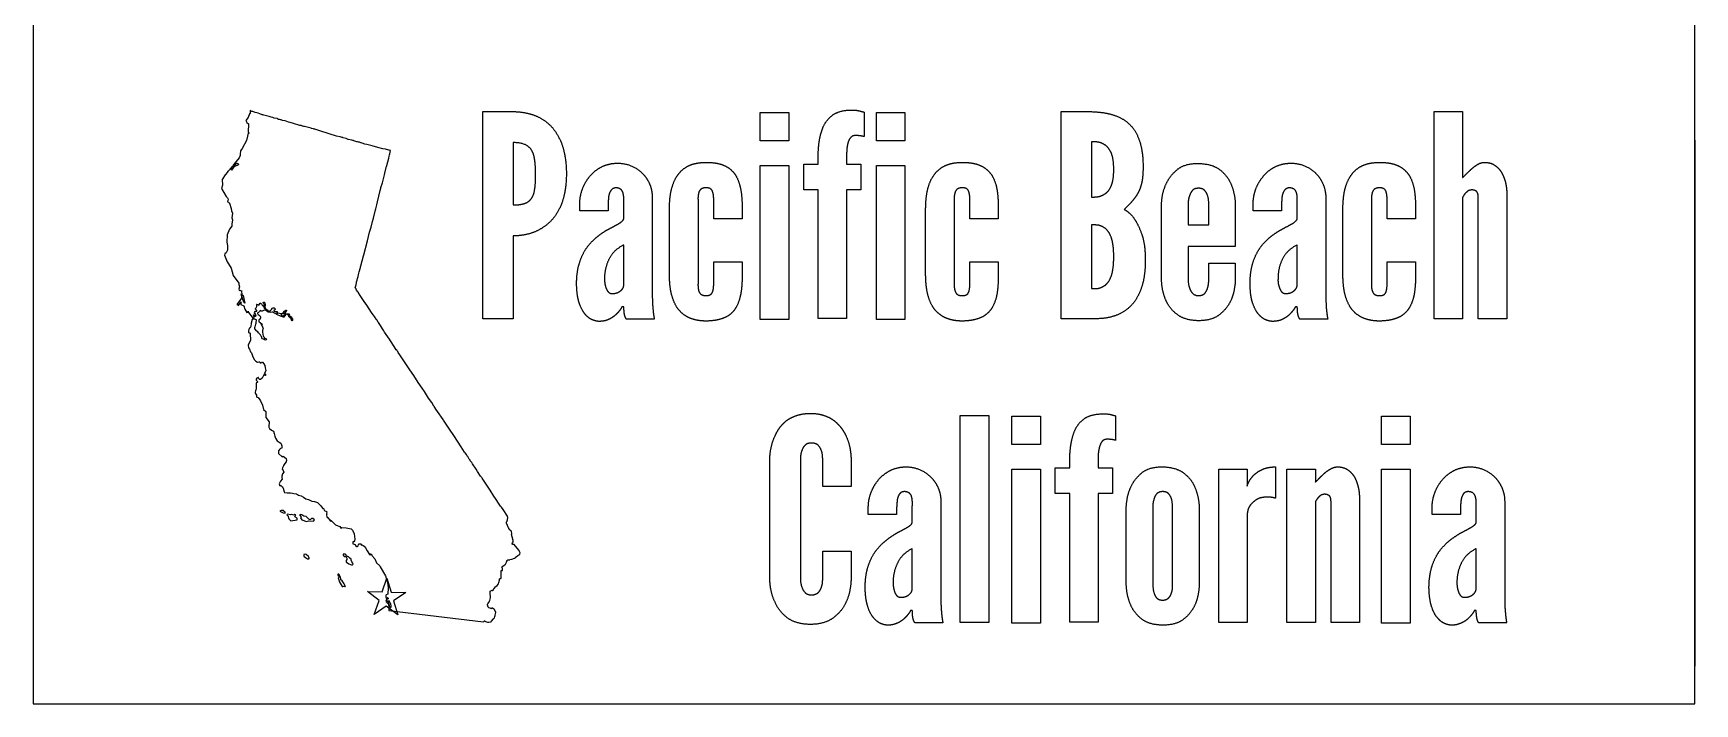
# Model space of a CAD drawing. Header units: millimetres. Extents: x 101 to 207, y 51 to 179.
# Drawn here: x 100.7 to 206.7, y 51.3 to 94.1 of the extents above; entities that cross this region are included whole.
import ezdxf

# ---------------------------------------------------------------- set-up
doc = ezdxf.new("R2010")
doc.units = ezdxf.units.MM
doc.header["$MEASUREMENT"] = 0

msp = doc.modelspace()

# ---------------------------------------------------------------- linework, layer by layer
msp.add_lwpolyline([(100.7, 51.33), (206.7, 51.33), (206.7, 179.09), (100.7, 179.09)], close=True)
at = {"color": 1, "true_color": 0xff0000}
for points in [[(114.53, 89.16), (114.53, 88.98), (114.5, 88.95), (114.4, 88.72), (114.26, 88.54), (114.32, 88.4), (114.43, 88.33), (114.4, 87.79), (114.47, 87.71), (114.4, 87.73), (114.37, 87.53), (114.31, 87.26), (114.02, 86.75), (113.93, 86.6), (113.89, 86.39), (113.9, 86.3), (113.84, 86.15), (113.54, 85.8), (113.48, 85.71), (113.43, 85.65), (113.43, 85.62), (113.43, 85.6), (113.51, 85.63), (113.63, 85.74), (113.66, 85.78), (113.67, 85.81), (113.69, 85.81), (113.75, 85.8), (113.78, 85.77), (113.8, 85.74), (113.8, 85.72), (113.77, 85.69), (113.72, 85.68), (113.71, 85.66), (113.65, 85.65), (113.6, 85.63), (113.58, 85.63), (113.55, 85.62), (113.52, 85.57), (113.48, 85.53), (113.47, 85.51), (113.45, 85.48), (113.42, 85.42), (113.39, 85.38), (113.36, 85.36), (113.33, 85.39), (113.31, 85.42), (113.31, 85.45), (113.34, 85.47), (113.39, 85.53), (113.4, 85.54), (113.4, 85.56), (113.4, 85.57), (113.39, 85.57), (113.37, 85.57), (113.33, 85.53), (113.33, 85.51), (113.13, 85.3), (113.13, 85.27), (113.1, 85.27), (113.09, 85.24), (113.09, 85.24), (113.09, 85.24), (112.94, 85.06), (112.76, 84.77), (112.77, 84.41), (112.7, 84.2), (113.01, 83.69), (113.1, 83.6), (113.13, 83.51), (113.1, 83.34), (113.18, 83.33), (113.19, 83.25), (113.21, 83.25), (113.33, 82.92), (113.34, 82.77), (113.42, 82.63), (113.37, 82.32), (113.42, 82.2), (113.36, 81.93), (113.37, 81.79), (113.22, 81.61), (113.06, 81.23), (113.04, 80.77), (113.1, 80.56), (113.09, 80.27), (113, 80.09), (112.91, 80.03), (112.89, 79.95), (113.07, 79.52), (113.16, 79.38), (113.33, 79.12), (113.45, 78.64), (113.81, 78.16), (113.81, 78.13), (113.82, 78.07), (113.86, 77.92), (113.82, 77.78), (113.84, 77.71), (113.86, 77.69), (113.86, 77.68), (113.89, 77.71), (113.93, 77.69), (113.98, 77.66), (113.99, 77.68), (113.99, 77.68), (113.98, 77.66), (113.98, 77.65), (114.01, 77.44), (114.08, 77.38), (114.2, 76.89), (114.1, 77.06), (113.96, 77.47), (113.98, 77.2), (113.69, 76.79), (113.81, 76.74), (113.8, 76.8), (113.89, 76.85), (113.92, 76.84), (113.87, 76.91), (113.95, 76.97), (113.95, 76.92), (113.99, 76.94), (113.95, 76.91), (113.95, 76.8), (114.13, 76.7), (114.19, 76.49), (114.32, 76.29), (114.38, 76.31), (114.4, 76.37), (114.42, 76.29), (114.66, 75.98), (114.66, 75.96), (114.69, 75.96), (114.69, 75.95), (114.7, 75.95), (114.73, 75.93), (114.79, 75.96), (114.79, 75.98), (114.76, 76.13), (114.81, 76.13), (114.82, 76.05), (114.84, 76.05), (114.87, 76.05), (114.88, 76.05), (114.9, 76.07), (114.91, 76.08), (114.9, 76.14), (114.87, 76.17), (114.82, 76.22), (114.81, 76.26), (114.82, 76.28), (114.85, 76.29), (114.84, 76.34), (114.85, 76.37), (114.91, 76.37), (114.96, 76.38), (114.97, 76.4), (114.97, 76.41), (114.94, 76.44), (114.88, 76.5), (114.88, 76.53), (114.88, 76.55), (114.93, 76.58), (114.97, 76.67), (114.97, 76.7), (114.96, 76.76), (114.96, 76.77), (114.96, 76.79), (114.95, 76.79), (115, 76.8), (115.03, 76.79), (115.09, 76.76), (115.1, 76.76), (115.15, 76.84), (115.16, 76.88), (115.2, 76.88), (115.21, 76.86), (115.24, 76.85), (115.25, 76.84), (115.31, 76.76), (115.39, 76.67), (115.44, 76.61), (115.42, 76.58), (115.44, 76.55), (115.45, 76.55), (115.47, 76.58), (115.44, 76.73), (115.44, 76.79), (115.45, 76.84), (115.4, 76.86), (115.36, 76.91), (115.36, 76.92), (115.4, 76.95), (115.44, 76.95), (115.45, 76.94), (115.45, 76.91), (115.48, 76.88), (115.5, 76.84), (115.5, 76.77), (115.5, 76.74), (115.48, 76.64), (115.5, 76.58), (115.5, 76.5), (115.53, 76.49), (115.57, 76.49), (115.65, 76.43), (115.71, 76.35), (115.72, 76.35), (115.83, 76.41), (115.9, 76.47), (115.93, 76.55), (115.96, 76.59), (116.01, 76.59), (116.07, 76.59), (116.08, 76.56), (116.11, 76.55), (116.13, 76.52), (116.13, 76.49), (116.13, 76.47), (116.11, 76.46), (116.05, 76.44), (116.04, 76.43), (116.07, 76.38), (116.11, 76.35), (116.23, 76.35), (116.25, 76.34), (116.25, 76.31), (116.22, 76.28), (116.23, 76.25), (116.26, 76.23), (116.29, 76.23), (116.32, 76.26), (116.4, 76.25), (116.5, 76.23), (116.59, 76.23), (116.64, 76.26), (116.73, 76.37), (116.79, 76.41), (116.8, 76.41), (116.8, 76.43), (116.83, 76.44), (116.85, 76.44), (116.85, 76.41), (116.81, 76.34), (116.76, 76.28), (116.7, 76.22), (116.67, 76.19), (116.56, 76.17), (116.52, 76.19), (116.5, 76.17), (116.52, 76.14), (116.56, 76.1), (116.62, 76.08), (116.64, 76.08), (116.66, 76.08), (116.67, 76.08), (116.7, 76.11), (116.71, 76.11), (116.74, 76.13), (116.74, 76.16), (116.76, 76.2), (116.77, 76.22), (116.81, 76.22), (116.95, 76.2), (117, 76.2), (117.01, 76.2), (117.03, 76.19), (117.03, 76.17), (117.04, 76.13), (117.03, 76.1), (117.06, 76.07), (117.09, 76.04), (117.11, 76.04), (117.15, 76.01), (117.19, 75.95), (117.21, 75.9), (117.23, 75.9), (117.24, 75.86), (117.24, 75.79), (117.24, 75.78), (117.21, 75.76), (117.18, 75.81), (117.17, 75.87), (117.13, 75.93), (117.12, 75.96), (117.09, 75.95), (117.03, 75.99), (117, 76.04), (116.98, 76.07), (116.98, 76.1), (116.98, 76.13), (116.92, 76.16), (116.83, 76.17), (116.81, 76.17), (116.79, 76.13), (116.77, 76.08), (116.73, 76.05), (116.67, 76.03), (116.7, 76.01), (116.71, 75.98), (116.67, 75.98), (116.47, 76.05), (116.29, 76.14), (116.13, 76.23), (116.05, 76.26), (116.01, 76.31), (115.93, 76.31), (115.84, 76.29), (115.68, 76.31), (115.63, 76.34), (115.6, 76.38), (115.54, 76.41), (115.5, 76.44), (115.39, 76.41), (115.31, 76.38), (115.24, 76.38), (115.18, 76.41), (115.16, 76.4), (115.13, 76.34), (115.07, 76.28), (115.03, 76.26), (115.01, 76.25), (115.01, 76.23), (115.03, 76.19), (115.04, 76.13), (115.06, 76.13), (115.12, 76.11), (115.16, 76.08), (115.18, 76.05), (115.18, 76.05), (115.18, 76.04), (115.2, 76.01), (115.2, 75.95), (115.18, 75.88), (115.17, 75.86), (115.11, 75.83), (115.08, 75.78), (115.08, 75.7), (115.18, 75.64), (115.3, 75.55), (115.32, 75.54), (115.3, 75.52), (115.24, 75.54), (115.24, 75.52), (115.23, 75.51), (115.26, 75.48), (115.26, 75.45), (115.3, 75.43), (115.33, 75.37), (115.36, 75.25), (115.33, 75.16), (115.32, 75.03), (115.35, 74.91), (115.36, 74.77), (115.39, 74.75), (115.41, 74.75), (115.44, 74.71), (115.45, 74.65), (115.53, 74.62), (115.57, 74.58), (115.59, 74.56), (115.57, 74.56), (115.56, 74.55), (115.51, 74.53), (115.45, 74.55), (115.38, 74.58), (115.33, 74.6), (115.29, 74.66), (115.26, 74.75), (115.21, 74.79), (115.17, 74.88), (115.15, 74.91), (115.06, 74.98), (115.03, 75.06), (114.96, 75.09), (114.84, 75.25), (114.84, 75.36), (114.85, 75.37), (114.9, 75.54), (114.9, 75.57), (114.93, 75.58), (114.93, 75.63), (114.94, 75.81), (114.76, 75.88), (114.73, 75.83), (114.67, 75.84), (114.61, 75.61), (114.6, 75.6), (114.58, 75.4), (114.53, 75.31), (114.47, 75.28), (114.43, 75.09), (114.44, 75), (114.5, 74.98), (114.53, 74.92), (114.55, 74.51), (114.4, 74.2), (114.43, 74.03), (114.49, 73.94), (114.55, 73.78), (114.58, 73.75), (114.63, 73.72), (114.69, 73.52), (114.79, 73.29), (114.9, 73.19), (115, 73.11), (115.08, 73.13), (115.15, 73.13), (115.18, 73.08), (115.21, 73.07), (115.23, 73.07), (115.27, 73.11), (115.33, 73.11), (115.41, 73.02), (115.47, 72.9), (115.5, 72.75), (115.53, 72.59), (115.53, 72.56), (115.45, 72.42), (115.45, 72.39), (115.5, 72.37), (115.51, 72.36), (115.51, 72.33), (115.51, 72.3), (115.51, 72.26), (115.5, 72.26), (115.48, 72.26), (115.47, 72.29), (115.44, 72.36), (115.3, 72.09), (115.2, 72.01), (115.16, 72.01), (115.13, 72.01), (115.12, 72.03), (115.07, 72.12), (115.06, 72.13), (115.04, 72.13), (114.97, 72.09), (114.92, 72.03), (114.91, 72), (114.91, 71.97), (115, 71.88), (115, 71.85), (114.98, 71.83), (114.91, 71.8), (114.91, 71.79), (114.91, 71.77), (114.92, 71.61), (114.92, 71.5), (114.92, 71.4), (114.89, 71.35), (114.88, 71.29), (114.86, 71.21), (114.86, 71.15), (114.95, 71.02), (114.94, 70.94), (114.97, 70.88), (115.04, 70.87), (115.16, 70.72), (115.2, 70.66), (115.33, 70.37), (115.38, 70.1), (115.53, 69.96), (115.53, 69.59), (115.74, 69.32), (115.74, 69.3), (115.74, 69.26), (115.75, 69.21), (115.75, 69.17), (115.72, 69.12), (115.72, 69.06), (115.72, 68.97), (115.77, 68.88), (115.89, 68.78), (116.02, 68.71), (116.07, 68.56), (116.11, 68.4), (116.16, 68.26), (116.25, 68.11), (116.38, 68.01), (116.5, 67.95), (116.52, 67.9), (116.55, 67.78), (116.56, 67.7), (116.56, 67.64), (116.55, 67.63), (116.47, 67.6), (116.4, 67.55), (116.35, 67.46), (116.35, 67.3), (116.58, 67.07), (116.64, 67.12), (116.83, 66.97), (116.85, 66.85), (116.83, 66.79), (116.83, 66.76), (116.74, 66.65), (116.67, 66.52), (116.67, 66.5), (116.61, 66.38), (116.58, 66.29), (116.64, 66.2), (116.68, 66.11), (116.61, 66), (116.55, 65.85), (116.56, 65.76), (116.58, 65.66), (116.47, 65.52), (116.4, 65.4), (116.38, 65.35), (116.4, 65.29), (116.41, 65.26), (116.43, 65.24), (116.5, 65.24), (116.59, 65.17), (116.65, 65.08), (116.7, 64.84), (116.73, 64.81), (116.74, 64.8), (116.89, 64.78), (117.12, 64.78), (117.23, 64.77), (117.32, 64.74), (117.5, 64.71), (117.62, 64.63), (117.8, 64.6), (117.93, 64.5), (118.08, 64.39), (118.26, 64.35), (118.47, 64.26), (118.64, 64.24), (118.84, 64.16), (119.03, 63.98), (119.09, 63.89), (119.17, 63.79), (119.21, 63.79), (119.24, 63.76), (119.26, 63.68), (119.3, 63.64), (119.36, 63.62), (119.41, 63.59), (119.42, 63.56), (119.41, 63.49), (119.42, 63.44), (119.41, 63.37), (119.42, 63.25), (119.45, 63.2), (119.5, 63.2), (119.63, 63), (119.72, 62.98), (119.65, 63.05), (119.72, 63), (119.99, 62.75), (120.02, 62.73), (120.25, 62.63), (120.33, 62.52), (120.39, 62.57), (120.67, 62.55), (120.97, 62.48), (121.06, 62.4), (121.17, 62.16), (121.21, 61.83), (121.2, 61.72), (121.14, 61.66), (121.08, 61.65), (121.08, 61.59), (121.09, 61.54), (121.11, 61.53), (121.23, 61.48), (121.26, 61.42), (121.34, 61.36), (121.38, 61.35), (121.41, 61.38), (121.43, 61.41), (121.44, 61.48), (121.46, 61.51), (121.47, 61.53), (121.5, 61.54), (121.56, 61.53), (121.59, 61.53), (121.61, 61.51), (121.61, 61.47), (121.62, 61.45), (121.68, 61.47), (121.8, 61.38), (121.81, 61.38), (121.9, 61.27), (122, 61.08), (122.16, 60.85), (122.18, 60.82), (122.21, 60.82), (122.22, 60.84), (122.22, 60.85), (122.18, 60.88), (122.21, 60.9), (122.24, 60.88), (122.27, 60.87), (122.3, 60.79), (122.48, 60.58), (122.6, 60.32), (122.81, 60.13), (122.84, 60.07), (123.17, 59.48), (123.29, 59.07), (123.33, 58.73), (123.32, 58.32), (123.21, 58.27), (123.2, 58.24), (123.2, 58.15), (123.21, 58.08), (123.23, 58.03), (123.24, 58.03), (123.26, 58.05), (123.27, 58.09), (123.29, 58.11), (123.32, 58.08), (123.33, 58.06), (123.33, 58.03), (123.29, 58), (123.26, 57.97), (123.23, 57.97), (123.21, 57.94), (123.2, 57.88), (123.21, 57.84), (123.23, 57.82), (123.24, 57.84), (123.26, 57.85), (123.27, 57.88), (123.3, 57.9), (123.36, 57.91), (123.41, 57.85), (123.45, 57.81), (123.5, 57.72), (123.5, 57.66), (123.51, 57.61), (123.51, 57.54), (123.51, 57.48), (123.5, 57.46), (123.5, 57.45), (123.48, 57.45), (123.47, 57.45), (123.44, 57.51), (123.43, 57.6), (123.39, 57.75), (123.38, 57.79), (123.36, 57.82), (123.33, 57.84), (123.32, 57.84), (123.26, 57.79), (123.29, 57.75), (123.33, 57.73), (123.38, 57.58), (123.39, 57.28), (129.43, 56.56), (129.46, 56.59), (129.47, 56.6), (129.49, 56.62), (129.5, 56.62), (129.5, 56.6), (129.52, 56.59), (129.55, 56.57), (129.56, 56.57), (129.68, 56.53), (129.77, 56.53), (129.9, 56.56), (129.93, 56.57), (129.93, 56.59), (130.05, 56.75), (130.11, 56.78), (130.12, 56.8), (130.15, 56.89), (130.17, 56.96), (130.17, 56.98), (130.2, 57.16), (130.2, 57.18), (130.11, 57.36), (130.11, 57.37), (130.09, 57.37), (130.09, 57.39), (130.08, 57.39), (130.06, 57.39), (129.99, 57.42), (129.97, 57.42), (129.95, 57.42), (129.95, 57.4), (129.94, 57.4), (129.93, 57.39), (129.91, 57.4), (129.9, 57.4), (129.88, 57.4), (129.85, 57.42), (129.76, 57.45), (129.73, 57.49), (129.68, 57.63), (129.67, 57.64), (129.68, 57.66), (129.68, 57.67), (129.68, 57.69), (129.7, 57.7), (129.72, 57.73), (129.73, 57.76), (129.74, 57.78), (129.76, 57.78), (129.79, 57.82), (129.79, 57.84), (129.81, 57.9), (129.82, 57.91), (129.84, 58), (129.87, 58.12), (129.84, 58.36), (129.84, 58.51), (129.97, 58.58), (129.99, 58.56), (130, 58.56), (130.02, 58.56), (130.03, 58.58), (130.05, 58.59), (130.06, 58.59), (130.06, 58.61), (130.08, 58.61), (130.08, 58.62), (130.07, 58.62), (130.09, 58.68), (130.1, 58.68), (130.19, 58.79), (130.21, 58.8), (130.3, 58.88), (130.37, 58.97), (130.4, 59.07), (130.44, 59.22), (130.44, 59.27), (130.45, 59.28), (130.45, 59.3), (130.47, 59.3), (130.47, 59.31), (130.48, 59.31), (130.51, 59.31), (130.52, 59.31), (130.54, 59.33), (130.55, 59.36), (130.55, 59.37), (130.55, 59.51), (130.55, 59.59), (130.54, 59.66), (130.55, 59.8), (130.55, 59.81), (130.55, 59.83), (130.57, 59.83), (130.59, 59.83), (130.59, 59.81), (130.6, 59.81), (130.62, 59.83), (130.63, 59.83), (130.63, 59.84), (130.63, 59.95), (130.63, 59.96), (130.63, 59.98), (130.62, 59.99), (130.62, 60.01), (130.6, 60.01), (130.6, 60.02), (130.65, 60.11), (130.73, 60.14), (130.83, 60.23), (130.89, 60.35), (130.92, 60.43), (130.92, 60.44), (130.92, 60.46), (130.93, 60.46), (130.95, 60.47), (130.96, 60.49), (130.98, 60.5), (130.99, 60.5), (131.01, 60.5), (131.02, 60.5), (131.04, 60.5), (131.1, 60.5), (131.1, 60.52), (131.11, 60.52), (131.22, 60.55), (131.41, 60.62), (131.47, 60.66), (131.49, 60.66), (131.49, 60.67), (131.49, 60.69), (131.49, 60.7), (131.5, 60.7), (131.62, 60.79), (131.74, 60.87), (131.76, 60.96), (131.7, 61.09), (131.7, 61.11), (131.68, 61.12), (131.37, 61.48), (131.35, 61.48), (131.32, 61.48), (131.31, 61.48), (131.29, 61.48), (131.28, 61.48), (131.28, 61.5), (131.26, 61.5), (131.26, 61.51), (131.25, 61.53), (131.25, 61.54), (131.28, 61.6), (131.31, 61.66), (131.31, 61.69), (131.31, 61.72), (131.31, 61.74), (131.25, 61.97), (131.2, 62.13), (131.22, 62.16), (131.22, 62.18), (131.2, 62.31), (131.2, 62.33), (131.19, 62.33), (131.16, 62.37), (131.13, 62.39), (131.1, 62.42), (131.04, 62.51), (131.04, 62.52), (131.02, 62.54), (130.9, 62.85), (130.9, 62.87), (130.9, 62.88), (130.9, 62.91), (130.9, 62.93), (130.92, 62.95), (130.92, 62.96), (130.93, 62.98), (130.93, 62.99), (130.95, 63.06), (130.98, 63.2), (130.98, 63.22), (130.98, 63.23), (130.98, 63.25), (130.98, 63.26), (130.96, 63.26), (130.96, 63.28), (130.96, 63.29), (130.68, 63.71), (130.57, 63.86), (130.55, 63.88), (130.51, 63.94), (130.42, 64.07), (130.19, 64.42), (130.09, 64.57), (129.85, 64.95), (129.55, 65.4), (129.34, 65.72), (129.31, 65.75), (129.23, 65.85), (129.05, 66.14), (128.95, 66.29), (128.72, 66.64), (128.67, 66.71), (128.63, 66.76), (128.58, 66.83), (128.57, 66.86), (128.55, 66.88), (128.55, 66.89), (128.51, 66.94), (128.46, 67.01), (128.42, 67.09), (128.4, 67.1), (128.33, 67.22), (128.25, 67.34), (128.22, 67.37), (128, 67.72), (127.52, 68.43), (127.25, 68.85), (126.87, 69.41), (126.84, 69.45), (126.48, 69.98), (126.45, 70.04), (126.43, 70.06), (126.28, 70.3), (126.25, 70.34), (126.24, 70.34), (126.22, 70.39), (126.12, 70.54), (125.92, 70.82), (125.85, 70.93), (125.79, 71.04), (125.65, 71.25), (125.5, 71.46), (125.26, 71.82), (125.2, 71.92), (125.05, 72.15), (124.97, 72.27), (124.73, 72.63), (124.09, 73.58), (123.98, 73.73), (123.95, 73.79), (123.91, 73.85), (123.91, 73.87), (123.86, 73.91), (123.72, 74.12), (123.5, 74.47), (123.43, 74.59), (123.11, 75.04), (123.06, 75.12), (122.97, 75.25), (122.85, 75.45), (122.81, 75.51), (122.76, 75.58), (122.72, 75.64), (122.7, 75.66), (122.7, 75.67), (122.61, 75.81), (122.57, 75.87), (122.46, 76.04), (122.4, 76.11), (122.33, 76.22), (122.28, 76.29), (121.97, 76.75), (121.97, 76.76), (121.97, 76.77), (121.95, 76.77), (121.77, 77.06), (121.56, 77.36), (121.44, 77.55), (121.44, 77.56), (121.44, 77.56), (121.41, 77.6), (121.33, 77.72), (121.3, 77.77), (121.29, 77.8), (121.26, 77.83), (121.24, 77.86), (121.29, 78.04), (121.29, 78.05), (121.32, 78.19), (121.33, 78.22), (121.33, 78.25), (121.36, 78.34), (121.38, 78.46), (121.42, 78.58), (121.47, 78.79), (121.47, 78.79), (121.5, 78.88), (121.57, 79.15), (121.57, 79.2), (121.6, 79.27), (121.77, 79.89), (121.78, 79.97), (122.02, 80.86), (122.16, 81.41), (122.25, 81.72), (122.34, 82.08), (122.4, 82.3), (122.54, 82.83), (122.55, 82.89), (122.57, 82.98), (122.61, 83.15), (122.66, 83.34), (122.75, 83.7), (122.84, 84.06), (122.88, 84.22), (122.88, 84.25), (122.97, 84.56), (123.11, 85.07), (123.12, 85.17), (123.24, 85.63), (123.26, 85.65), (123.26, 85.66), (123.32, 85.9), (123.38, 86.13), (123.41, 86.26), (123.43, 86.34), (123.44, 86.4), (123.5, 86.61), (123.41, 86.64), (123.39, 86.64), (123.17, 86.7), (123, 86.73), (122.69, 86.82), (122.33, 86.91), (121.98, 87), (121.86, 87.03), (121.69, 87.08), (121.62, 87.11), (121.59, 87.11), (121.56, 87.12), (121.51, 87.14), (121.47, 87.14), (121.44, 87.15), (121.38, 87.17), (121.35, 87.17), (121.27, 87.2), (121.15, 87.23), (121.12, 87.25), (121.09, 87.26), (121.03, 87.27), (120.79, 87.33), (120.7, 87.36), (120.66, 87.38), (120.46, 87.43), (120.44, 87.44), (120.42, 87.44), (120.4, 87.44), (120.28, 87.49), (120.05, 87.54), (119.05, 87.85), (118.67, 87.97), (118.61, 87.98), (118.58, 88), (118.44, 88.03), (118.43, 88.04), (118.26, 88.09), (118.01, 88.15), (117.96, 88.16), (117.89, 88.18), (117.87, 88.18), (117.78, 88.21), (117.71, 88.22), (117.3, 88.34), (117.08, 88.4), (116.98, 88.43), (116.77, 88.51), (116.61, 88.54), (116.52, 88.57), (116.49, 88.57), (116.47, 88.58), (116.4, 88.6), (116.35, 88.6), (116.29, 88.63), (116.28, 88.63), (116.25, 88.65), (116.07, 88.69), (115.99, 88.72), (115.87, 88.75), (115.74, 88.78), (115.4, 88.87), (115.35, 88.9), (115.33, 88.9), (115.31, 88.9), (115.15, 88.96), (115.04, 88.99), (114.97, 89.02), (114.85, 89.05), (114.7, 89.1), (114.65, 89.11), (114.59, 89.13), (114.58, 89.14), (114.53, 89.16)], [(116.65, 63.68), (116.64, 63.65), (116.52, 63.65), (116.43, 63.61), (116.64, 63.5), (116.77, 63.49), (116.77, 63.55), (116.67, 63.61), (116.65, 63.68)], [(116.91, 63.43), (116.88, 63.38), (116.94, 63.34), (117.01, 63.13), (117.14, 63), (117.53, 63.06), (117.53, 63.17), (117.39, 63.25), (117.44, 63.38), (117.39, 63.4), (117.33, 63.35), (117.18, 63.41), (117.11, 63.37)], [(117.72, 63.41), (117.69, 63.37), (117.8, 63.26), (117.74, 63.19), (117.83, 63.05), (118.14, 62.96), (118.28, 63), (118.58, 62.98), (118.64, 63.05), (118.54, 63.14), (118.46, 63.14), (118.37, 63.06), (118.28, 63.1), (118.11, 63.28), (117.95, 63.29), (117.84, 63.38)], [(118.04, 60.87), (117.96, 60.85), (117.96, 60.82), (117.96, 60.74), (117.99, 60.72), (118.07, 60.66), (118.2, 60.58), (118.23, 60.58), (118.29, 60.58), (118.31, 60.59), (118.31, 60.61), (118.29, 60.67), (118.25, 60.72), (118.1, 60.85), (118.04, 60.87)], [(120.48, 60.88), (120.46, 60.82), (120.48, 60.79), (120.51, 60.76), (120.54, 60.72), (120.55, 60.73), (120.6, 60.73), (120.63, 60.72), (120.66, 60.7), (120.7, 60.62), (120.7, 60.52), (120.66, 60.47), (120.66, 60.44), (120.66, 60.43), (120.66, 60.38), (120.69, 60.34), (120.7, 60.34), (120.75, 60.31), (120.84, 60.26), (120.93, 60.22), (121, 60.19), (121.05, 60.19), (121.05, 60.2), (121.06, 60.2), (121.09, 60.22), (121.11, 60.25), (121.09, 60.28), (121.08, 60.29), (121.03, 60.38), (120.99, 60.49), (120.99, 60.53), (120.97, 60.56), (120.9, 60.62), (120.81, 60.7), (120.76, 60.72), (120.72, 60.72), (120.7, 60.73), (120.67, 60.79), (120.63, 60.84), (120.6, 60.87), (120.55, 60.88), (120.49, 60.88)], [(120.13, 59.59), (120.13, 59.55), (120.13, 59.52), (120.18, 59.51), (120.19, 59.48), (120.21, 59.46), (120.19, 59.42), (120.18, 59.37), (120.16, 59.33), (120.19, 59.24), (120.21, 59.13), (120.27, 59.03), (120.4, 58.8), (120.42, 58.8), (120.45, 58.8), (120.51, 58.83), (120.52, 58.83), (120.55, 58.82), (120.58, 58.79), (120.6, 58.8), (120.61, 58.82), (120.6, 58.83), (120.6, 58.86), (120.54, 58.97), (120.4, 59.16), (120.33, 59.24), (120.33, 59.3), (120.28, 59.45), (120.24, 59.54), (120.22, 59.57), (120.19, 59.59), (120.16, 59.59), (120.13, 59.59)]]:
    msp.add_lwpolyline(points, close=True, dxfattribs=at)
for points in [[(206.7, 87.28), (206.7, 53.73)], [(123.22, 57.56), (122.45, 57.03), (122.76, 57.91), (122.02, 58.48), (122.95, 58.46)], [(122.95, 58.46), (123.26, 59.34), (123.53, 58.44)], [(123.53, 58.44), (124.46, 58.42), (123.69, 57.89)], [(123.69, 57.89), (123.96, 56.99), (123.22, 57.56)]]:
    msp.add_lwpolyline(points)
for points in [[(129.37, 89.1), (130.34, 89.1), (131.31, 89.1)], [(129.37, 75.89), (129.37, 82.49), (129.37, 89.1)], [(131.31, 89.1), (131.94, 89.1), (132.54, 88.91)], [(147.07, 89.05), (147.99, 89.05), (148.9, 89.05)], [(147.07, 87.24), (147.07, 88.15), (147.07, 89.05)], [(148.9, 89.05), (148.9, 88.15), (148.9, 87.24)], [(151.64, 88.84), (152.07, 89.18), (152.86, 89.2)], [(152.86, 89.2), (153.28, 89.2), (153.49, 89.12)], [(153.49, 89.12), (153.59, 89.1), (153.7, 89.07)], [(153.7, 89.07), (153.7, 88.29), (153.7, 87.51)], [(154.49, 89.05), (155.4, 89.05), (156.31, 89.05)], [(154.49, 87.24), (154.49, 88.15), (154.49, 89.05)], [(156.31, 89.05), (156.31, 88.15), (156.31, 87.24)], [(166.27, 75.89), (166.27, 82.49), (166.27, 89.1)], [(166.27, 89.1), (167.12, 89.1), (167.98, 89.1)], [(167.98, 89.1), (168.83, 89.1), (169.49, 88.92)], [(190.07, 75.89), (190.07, 82.49), (190.07, 89.1)], [(190.07, 89.1), (190.97, 89.1), (191.88, 89.1)], [(191.88, 89.1), (191.88, 86.99), (191.88, 84.89)], [(132.54, 88.91), (133.14, 88.72), (133.63, 88.27)], [(133.63, 88.27), (134.12, 87.81), (134.41, 87.04)], [(150.81, 86.94), (150.86, 87.48), (151.04, 87.99)], [(151.04, 87.99), (151.22, 88.5), (151.64, 88.84)], [(169.49, 88.92), (170.15, 88.74), (170.6, 88.32)], [(170.6, 88.32), (171.05, 87.91), (171.27, 87.24)], [(132.48, 86.65), (132.18, 87.13), (131.31, 87.12)], [(131.31, 87.12), (131.31, 85.13), (131.31, 83.15)], [(134.41, 87.04), (134.7, 86.27), (134.71, 85.14)], [(148.9, 87.24), (147.99, 87.24), (147.07, 87.24)], [(150.77, 86.01), (150.76, 86.41), (150.81, 86.94)], [(152.64, 86.97), (152.59, 86.7), (152.59, 86.43)], [(152.81, 87.4), (152.69, 87.23), (152.64, 86.97)], [(153.16, 87.58), (152.94, 87.57), (152.81, 87.4)], [(153.54, 87.54), (153.35, 87.57), (153.16, 87.58)], [(153.7, 87.51), (153.62, 87.52), (153.54, 87.54)], [(156.31, 87.24), (155.4, 87.24), (154.49, 87.24)], [(168.58, 87.16), (168.34, 87.18), (168.21, 87.17)], [(168.21, 87.17), (168.21, 85.41), (168.21, 83.65)], [(169.06, 86.98), (168.81, 87.13), (168.58, 87.16)], [(169.47, 86.46), (169.31, 86.82), (169.06, 86.98)], [(171.27, 87.24), (171.5, 86.57), (171.5, 85.59)], [(132.69, 86.02), (132.64, 86.41), (132.48, 86.65)], [(132.74, 85.07), (132.75, 85.62), (132.69, 86.02)], [(142.69, 85.72), (143.12, 85.86), (143.6, 85.86)], [(143.6, 85.86), (144.17, 85.87), (144.6, 85.73)], [(150.77, 85.74), (150.77, 85.88), (150.77, 86.01)], [(152.59, 86.43), (152.59, 86.16), (152.59, 86)], [(152.59, 86), (152.59, 85.87), (152.59, 85.74)], [(159.04, 85.72), (159.46, 85.86), (159.94, 85.86)], [(159.94, 85.86), (160.51, 85.87), (160.94, 85.73)], [(169.63, 85.41), (169.63, 86.09), (169.47, 86.46)], [(185.66, 85.72), (186.08, 85.86), (186.56, 85.86)], [(186.56, 85.86), (187.13, 85.87), (187.56, 85.73)], [(192.86, 85.74), (193.1, 85.87), (193.33, 85.86)], [(193.33, 85.86), (193.69, 85.85), (193.95, 85.67)], [(132.69, 84.15), (132.75, 84.52), (132.74, 85.07)], [(134.71, 85.14), (134.7, 84.01), (134.41, 83.25)], [(135.75, 84.21), (135.94, 84.68), (136.26, 85.04)], [(136.26, 85.04), (136.59, 85.41), (137.03, 85.61)], [(137.03, 85.61), (137.47, 85.81), (137.99, 85.81)], [(137.99, 85.81), (138.89, 85.8), (139.53, 85.19)], [(139.53, 85.19), (139.84, 84.89), (140.02, 84.48)], [(141.47, 84.33), (141.64, 84.9), (141.96, 85.23)], [(141.96, 85.23), (142.27, 85.57), (142.69, 85.72)], [(144.6, 85.73), (145.03, 85.59), (145.33, 85.27)], [(145.33, 85.27), (145.62, 84.95), (145.77, 84.4)], [(147.07, 75.83), (147.07, 80.75), (147.07, 85.66)], [(147.07, 85.66), (147.99, 85.66), (148.9, 85.66)], [(148.9, 85.66), (148.9, 80.75), (148.9, 75.83)], [(149.85, 84.11), (149.85, 84.93), (149.85, 85.74)], [(149.85, 85.74), (150.31, 85.74), (150.77, 85.74)], [(152.59, 85.74), (153.04, 85.74), (153.5, 85.74)], [(153.5, 85.74), (153.5, 84.93), (153.5, 84.11)], [(154.49, 75.83), (154.49, 80.75), (154.49, 85.66)], [(154.49, 85.66), (155.4, 85.66), (156.31, 85.66)], [(156.31, 85.66), (156.31, 80.75), (156.31, 75.83)], [(157.81, 84.33), (157.99, 84.9), (158.3, 85.23)], [(158.3, 85.23), (158.61, 85.57), (159.04, 85.72)], [(160.94, 85.73), (161.37, 85.59), (161.67, 85.27)], [(161.67, 85.27), (161.97, 84.95), (162.12, 84.4)], [(169.47, 84.37), (169.63, 84.73), (169.63, 85.41)], [(171.5, 85.59), (171.5, 85.12), (171.45, 84.75)], [(172.96, 84.46), (173.2, 85), (173.68, 85.4)], [(173.68, 85.4), (174.14, 85.8), (175.04, 85.79)], [(175.04, 85.79), (175.91, 85.77), (176.4, 85.39)], [(176.4, 85.39), (176.88, 85.01), (177.09, 84.52)], [(178.71, 84.21), (178.9, 84.68), (179.23, 85.04)], [(179.23, 85.04), (179.55, 85.41), (179.99, 85.61)], [(179.99, 85.61), (180.44, 85.81), (180.95, 85.81)], [(180.95, 85.81), (181.85, 85.8), (182.49, 85.19)], [(182.49, 85.19), (182.8, 84.89), (182.98, 84.48)], [(184.43, 84.33), (184.61, 84.9), (184.92, 85.23)], [(184.92, 85.23), (185.23, 85.57), (185.66, 85.72)], [(187.56, 85.73), (187.99, 85.59), (188.29, 85.27)], [(188.29, 85.27), (188.59, 84.95), (188.74, 84.4)], [(191.88, 84.89), (191.93, 84.92), (192.09, 85.09)], [(192.09, 85.09), (192.24, 85.24), (192.43, 85.42)], [(192.43, 85.42), (192.63, 85.6), (192.86, 85.74)], [(193.95, 85.67), (194.21, 85.49), (194.37, 85.21)], [(194.37, 85.21), (194.53, 84.93), (194.62, 84.59)], [(132.48, 83.56), (132.64, 83.77), (132.69, 84.15)], [(135.56, 83.2), (135.57, 83.74), (135.75, 84.21)], [(137.56, 84.08), (137.45, 83.94), (137.41, 83.72)], [(137.89, 84.24), (137.67, 84.23), (137.56, 84.08)], [(138.32, 83.93), (138.22, 84.22), (137.89, 84.24)], [(138.37, 83.63), (138.36, 83.79), (138.32, 83.93)], [(140.02, 84.48), (140.19, 84.08), (140.19, 83.59)], [(141.29, 82.95), (141.29, 83.77), (141.47, 84.33)], [(143.17, 83.98), (143.09, 83.74), (143.11, 83.45)], [(143.6, 84.24), (143.26, 84.23), (143.17, 83.98)], [(144, 84.07), (143.89, 84.25), (143.6, 84.24)], [(144.11, 83.45), (144.11, 83.89), (144, 84.07)], [(145.77, 84.4), (145.92, 83.86), (145.92, 83.04)], [(150.77, 84.11), (150.31, 84.11), (149.85, 84.11)], [(150.77, 75.91), (150.77, 80.01), (150.77, 84.11)], [(153.5, 84.11), (153.04, 84.11), (152.59, 84.11)], [(152.59, 84.11), (152.59, 80.01), (152.59, 75.91)], [(157.63, 82.95), (157.64, 83.77), (157.81, 84.33)], [(159.52, 83.98), (159.43, 83.74), (159.45, 83.45)], [(159.94, 84.24), (159.6, 84.23), (159.52, 83.98)], [(160.35, 84.07), (160.24, 84.25), (159.94, 84.24)], [(160.45, 83.45), (160.45, 83.89), (160.35, 84.07)], [(162.12, 84.4), (162.26, 83.86), (162.26, 83.04)], [(168.58, 83.67), (168.81, 83.69), (169.06, 83.85)], [(169.06, 83.85), (169.31, 84), (169.47, 84.37)], [(171.25, 84.06), (171.1, 83.74), (170.87, 83.46)], [(171.45, 84.75), (171.39, 84.38), (171.25, 84.06)], [(172.68, 83.22), (172.71, 83.92), (172.96, 84.46)], [(174.65, 84.07), (174.52, 83.92), (174.46, 83.72)], [(175.04, 84.21), (174.78, 84.21), (174.65, 84.07)], [(175.43, 84.07), (175.29, 84.21), (175.04, 84.21)], [(175.69, 83.22), (175.7, 83.77), (175.43, 84.07)], [(177.09, 84.52), (177.34, 83.96), (177.38, 83.28)], [(178.52, 83.2), (178.53, 83.74), (178.71, 84.21)], [(180.52, 84.08), (180.41, 83.94), (180.37, 83.72)], [(180.85, 84.24), (180.63, 84.23), (180.52, 84.08)], [(181.29, 83.93), (181.19, 84.22), (180.85, 84.24)], [(181.33, 83.63), (181.33, 83.79), (181.29, 83.93)], [(182.98, 84.48), (183.15, 84.08), (183.16, 83.59)], [(184.25, 82.95), (184.26, 83.77), (184.43, 84.33)], [(186.14, 83.98), (186.05, 83.74), (186.07, 83.45)], [(186.56, 84.24), (186.22, 84.23), (186.14, 83.98)], [(186.97, 84.07), (186.86, 84.25), (186.56, 84.24)], [(187.07, 83.45), (187.07, 83.89), (186.97, 84.07)], [(188.74, 84.4), (188.88, 83.86), (188.88, 83.04)], [(192.04, 83.87), (191.96, 83.76), (191.88, 83.63)], [(192.22, 84.03), (192.13, 83.96), (192.04, 83.87)], [(192.46, 84.1), (192.32, 84.1), (192.22, 84.03)], [(192.75, 84.03), (192.62, 84.11), (192.46, 84.1)], [(192.88, 83.67), (192.87, 83.94), (192.75, 84.03)], [(194.62, 84.59), (194.7, 84.25), (194.7, 83.94)], [(194.7, 83.94), (194.7, 79.91), (194.7, 75.89)], [(131.31, 83.15), (131.75, 83.14), (132.04, 83.24)], [(132.04, 83.24), (132.32, 83.33), (132.48, 83.56)], [(134.41, 83.25), (134.12, 82.49), (133.63, 82.03)], [(135.56, 82.78), (135.56, 82.99), (135.56, 83.2)], [(137.38, 82.78), (136.47, 82.78), (135.56, 82.78)], [(137.41, 83.72), (137.38, 83.5), (137.38, 83.25)], [(137.38, 83.25), (137.38, 83), (137.38, 82.78)], [(138.38, 83.34), (138.38, 83.46), (138.37, 83.63)], [(138.38, 82.26), (138.38, 82.8), (138.38, 83.34)], [(140.19, 83.59), (140.19, 80.58), (140.19, 77.56)], [(141.29, 78.65), (141.29, 80.8), (141.29, 82.95)], [(143.11, 83.45), (143.11, 80.8), (143.11, 78.15)], [(144.11, 82.27), (144.11, 82.86), (144.11, 83.45)], [(145.92, 83.04), (145.92, 82.65), (145.92, 82.27)], [(157.63, 78.65), (157.63, 80.8), (157.63, 82.95)], [(159.45, 83.45), (159.45, 80.8), (159.45, 78.15)], [(160.45, 82.27), (160.45, 82.86), (160.45, 83.45)], [(162.26, 83.04), (162.26, 82.65), (162.26, 82.27)], [(168.21, 83.65), (168.34, 83.64), (168.58, 83.67)], [(170.87, 83.46), (170.63, 83.17), (170.3, 82.86)], [(170.3, 82.86), (170.66, 82.66), (170.94, 82.27)], [(172.68, 78.35), (172.68, 80.79), (172.68, 83.22)], [(174.46, 83.72), (174.38, 83.51), (174.37, 83.22)], [(174.37, 83.22), (174.37, 82.54), (174.37, 81.87)], [(175.69, 81.87), (175.69, 82.54), (175.69, 83.22)], [(177.38, 83.28), (177.38, 81.89), (177.38, 80.5)], [(178.52, 82.78), (178.52, 82.99), (178.52, 83.2)], [(180.34, 82.78), (179.43, 82.78), (178.52, 82.78)], [(180.37, 83.72), (180.34, 83.5), (180.34, 83.25)], [(180.34, 83.25), (180.34, 83), (180.34, 82.78)], [(181.34, 83.34), (181.34, 83.46), (181.33, 83.63)], [(181.34, 82.26), (181.34, 82.8), (181.34, 83.34)], [(183.16, 83.59), (183.16, 80.58), (183.16, 77.56)], [(184.25, 78.65), (184.25, 80.8), (184.25, 82.95)], [(186.07, 83.45), (186.07, 80.8), (186.07, 78.15)], [(187.07, 82.27), (187.07, 82.86), (187.07, 83.45)], [(188.88, 83.04), (188.88, 82.65), (188.88, 82.27)], [(191.88, 83.63), (191.88, 79.76), (191.88, 75.89)], [(192.88, 75.89), (192.88, 79.78), (192.88, 83.67)], [(133.63, 82.03), (133.14, 81.58), (132.54, 81.37)], [(136.82, 81.23), (137.19, 81.5), (137.53, 81.67)], [(137.53, 81.67), (137.87, 81.84), (138.09, 81.98)], [(138.09, 81.98), (138.32, 82.12), (138.38, 82.26)], [(145.92, 82.27), (145.01, 82.27), (144.11, 82.27)], [(162.26, 82.27), (161.36, 82.27), (160.45, 82.27)], [(168.58, 81.86), (168.34, 81.88), (168.21, 81.87)], [(168.21, 81.87), (168.21, 79.84), (168.21, 77.81)], [(169.06, 81.67), (168.81, 81.84), (168.58, 81.86)], [(169.47, 81.07), (169.31, 81.51), (169.06, 81.67)], [(170.94, 82.27), (171.21, 81.87), (171.43, 81.24)], [(174.37, 81.87), (175.03, 81.87), (175.69, 81.87)], [(179.78, 81.23), (180.16, 81.5), (180.5, 81.67)], [(180.5, 81.67), (180.83, 81.84), (181.06, 81.98)], [(181.06, 81.98), (181.28, 82.12), (181.34, 82.26)], [(188.88, 82.27), (187.98, 82.27), (187.07, 82.27)], [(132.54, 81.37), (131.94, 81.17), (131.31, 81.17)], [(131.31, 81.17), (131.31, 78.53), (131.31, 75.89)], [(136.12, 80.56), (136.45, 80.96), (136.82, 81.23)], [(138.38, 80.59), (137.74, 80.3), (137.44, 79.71)], [(138.38, 78.08), (138.38, 79.34), (138.38, 80.59)], [(169.63, 79.84), (169.63, 80.64), (169.47, 81.07)], [(171.43, 81.24), (171.64, 80.62), (171.64, 79.63)], [(179.08, 80.56), (179.41, 80.96), (179.78, 81.23)], [(181.34, 80.59), (180.7, 80.3), (180.4, 79.71)], [(181.34, 78.08), (181.34, 79.34), (181.34, 80.59)], [(135.36, 78.14), (135.37, 78.96), (135.58, 79.56)], [(135.58, 79.56), (135.79, 80.16), (136.12, 80.56)], [(137.44, 79.71), (137.14, 79.12), (137.14, 78.41)], [(144.11, 78.15), (144.11, 78.83), (144.11, 79.51)], [(144.11, 79.51), (145.01, 79.51), (145.92, 79.51)], [(145.92, 79.51), (145.92, 79.04), (145.92, 78.56)], [(160.45, 78.15), (160.45, 78.83), (160.45, 79.51)], [(160.45, 79.51), (161.36, 79.51), (162.26, 79.51)], [(162.26, 79.51), (162.26, 79.04), (162.26, 78.56)], [(169.47, 78.61), (169.63, 79.04), (169.63, 79.84)], [(171.64, 79.63), (171.65, 78.88), (171.5, 78.23)], [(177.38, 80.5), (175.87, 80.5), (174.37, 80.5)], [(174.37, 80.5), (174.37, 79.43), (174.37, 78.35)], [(178.33, 78.14), (178.33, 78.96), (178.54, 79.56)], [(178.54, 79.56), (178.75, 80.16), (179.08, 80.56)], [(180.4, 79.71), (180.1, 79.12), (180.11, 78.41)], [(187.07, 78.15), (187.07, 78.83), (187.07, 79.51)], [(187.07, 79.51), (187.98, 79.51), (188.88, 79.51)], [(188.88, 79.51), (188.88, 79.04), (188.88, 78.56)], [(141.47, 77.27), (141.29, 77.83), (141.29, 78.65)], [(145.92, 78.56), (145.92, 77.74), (145.77, 77.2)], [(157.81, 77.27), (157.64, 77.83), (157.63, 78.65)], [(162.26, 78.56), (162.26, 77.74), (162.12, 77.2)], [(169.06, 78.01), (169.31, 78.17), (169.47, 78.61)], [(175.69, 78.35), (175.69, 78.89), (175.69, 79.43)], [(175.69, 79.43), (176.53, 79.43), (177.38, 79.43)], [(177.38, 79.43), (177.38, 78.86), (177.38, 78.3)], [(184.43, 77.27), (184.26, 77.83), (184.25, 78.65)], [(188.88, 78.56), (188.88, 77.74), (188.74, 77.2)], [(135.53, 76.89), (135.37, 77.37), (135.36, 78.14)], [(137.14, 78.41), (137.14, 78.31), (137.16, 78.16)], [(137.16, 78.16), (137.18, 78.02), (137.23, 77.87)], [(137.23, 77.87), (137.29, 77.7), (137.38, 77.6)], [(137.38, 77.6), (137.48, 77.49), (137.64, 77.49)], [(137.64, 77.49), (137.95, 77.5), (138.16, 77.66)], [(138.16, 77.66), (138.37, 77.82), (138.38, 78.08)], [(140.19, 77.56), (140.19, 76.92), (140.23, 76.54)], [(143.11, 78.15), (143.09, 77.86), (143.17, 77.62)], [(143.17, 77.62), (143.26, 77.37), (143.6, 77.36)], [(143.6, 77.36), (143.89, 77.35), (144, 77.53)], [(144, 77.53), (144.11, 77.71), (144.11, 78.15)], [(159.45, 78.15), (159.43, 77.86), (159.52, 77.62)], [(159.52, 77.62), (159.6, 77.37), (159.94, 77.36)], [(159.94, 77.36), (160.24, 77.35), (160.35, 77.53)], [(160.35, 77.53), (160.45, 77.71), (160.45, 78.15)], [(168.21, 77.81), (168.34, 77.8), (168.58, 77.82)], [(168.58, 77.82), (168.81, 77.84), (169.06, 78.01)], [(171.5, 78.23), (171.35, 77.59), (171.01, 77.07)], [(172.96, 77.06), (172.71, 77.62), (172.68, 78.35)], [(174.37, 78.35), (174.4, 77.79), (174.66, 77.51)], [(174.66, 77.51), (174.79, 77.37), (175.04, 77.36)], [(175.04, 77.36), (175.29, 77.37), (175.43, 77.5)], [(175.43, 77.5), (175.56, 77.64), (175.62, 77.85)], [(175.62, 77.85), (175.69, 78.06), (175.69, 78.35)], [(177.38, 78.3), (177.34, 77.59), (177.11, 77.07)], [(178.49, 76.89), (178.33, 77.37), (178.33, 78.14)], [(180.11, 78.41), (180.1, 78.31), (180.12, 78.16)], [(180.12, 78.16), (180.14, 78.02), (180.2, 77.87)], [(180.2, 77.87), (180.25, 77.7), (180.35, 77.6)], [(180.35, 77.6), (180.45, 77.49), (180.6, 77.49)], [(180.6, 77.49), (180.91, 77.5), (181.12, 77.66)], [(181.12, 77.66), (181.33, 77.82), (181.34, 78.08)], [(183.16, 77.56), (183.16, 76.92), (183.19, 76.54)], [(186.07, 78.15), (186.05, 77.86), (186.14, 77.62)], [(186.14, 77.62), (186.22, 77.37), (186.56, 77.36)], [(186.56, 77.36), (186.86, 77.35), (186.97, 77.53)], [(186.97, 77.53), (187.07, 77.71), (187.07, 78.15)], [(135.92, 76.16), (135.69, 76.42), (135.53, 76.89)], [(138.07, 76.37), (137.95, 76.21), (137.76, 76.06)], [(138.25, 76.65), (138.19, 76.52), (138.07, 76.37)], [(138.38, 76.65), (138.32, 76.65), (138.25, 76.65)], [(138.4, 76.28), (138.37, 76.54), (138.38, 76.65)], [(140.23, 76.54), (140.26, 76.17), (140.32, 75.86)], [(141.96, 76.37), (141.64, 76.7), (141.47, 77.27)], [(142.69, 75.89), (142.27, 76.04), (141.96, 76.37)], [(145.33, 76.33), (145.03, 76.01), (144.6, 75.88)], [(145.77, 77.2), (145.62, 76.65), (145.33, 76.33)], [(158.3, 76.37), (157.99, 76.7), (157.81, 77.27)], [(159.04, 75.89), (158.61, 76.04), (158.3, 76.37)], [(161.67, 76.33), (161.37, 76.01), (160.94, 75.88)], [(162.12, 77.2), (161.97, 76.65), (161.67, 76.33)], [(171.01, 77.07), (170.68, 76.56), (170.09, 76.24)], [(173.66, 76.17), (173.17, 76.55), (172.96, 77.06)], [(177.11, 77.07), (176.87, 76.55), (176.39, 76.16)], [(178.88, 76.16), (178.65, 76.42), (178.49, 76.89)], [(181.03, 76.37), (180.91, 76.21), (180.73, 76.06)], [(181.22, 76.65), (181.15, 76.52), (181.03, 76.37)], [(181.34, 76.65), (181.28, 76.65), (181.22, 76.65)], [(181.36, 76.28), (181.34, 76.54), (181.34, 76.65)], [(183.19, 76.54), (183.23, 76.17), (183.28, 75.86)], [(184.92, 76.37), (184.61, 76.7), (184.43, 77.27)], [(185.66, 75.89), (185.23, 76.04), (184.92, 76.37)], [(188.29, 76.33), (187.99, 76.01), (187.56, 75.88)], [(188.74, 77.2), (188.59, 76.65), (188.29, 76.33)], [(131.31, 75.89), (130.34, 75.89), (129.37, 75.89)], [(136.39, 75.81), (136.14, 75.9), (135.92, 76.16)], [(136.82, 75.72), (136.64, 75.71), (136.39, 75.81)], [(137.33, 75.81), (137.09, 75.72), (136.82, 75.72)], [(137.76, 76.06), (137.58, 75.91), (137.33, 75.81)], [(138.54, 75.86), (138.42, 76.03), (138.4, 76.28)], [(140.32, 75.86), (139.43, 75.86), (138.54, 75.86)], [(143.6, 75.74), (143.12, 75.74), (142.69, 75.89)], [(144.6, 75.88), (144.17, 75.74), (143.6, 75.74)], [(148.9, 75.83), (147.99, 75.83), (147.07, 75.83)], [(152.59, 75.91), (151.68, 75.91), (150.77, 75.91)], [(156.31, 75.83), (155.4, 75.83), (154.49, 75.83)], [(159.94, 75.74), (159.46, 75.74), (159.04, 75.89)], [(160.94, 75.88), (160.51, 75.74), (159.94, 75.74)], [(168.65, 75.89), (167.46, 75.89), (166.27, 75.89)], [(170.09, 76.24), (169.51, 75.93), (168.65, 75.89)], [(175.02, 75.76), (174.15, 75.78), (173.66, 76.17)], [(176.39, 76.16), (175.91, 75.76), (175.02, 75.76)], [(179.35, 75.81), (179.11, 75.9), (178.88, 76.16)], [(179.78, 75.72), (179.6, 75.71), (179.35, 75.81)], [(180.3, 75.81), (180.05, 75.72), (179.78, 75.72)], [(180.73, 76.06), (180.54, 75.91), (180.3, 75.81)], [(181.5, 75.86), (181.39, 76.03), (181.36, 76.28)], [(183.28, 75.86), (182.39, 75.86), (181.5, 75.86)], [(186.56, 75.74), (186.08, 75.74), (185.66, 75.89)], [(187.56, 75.88), (187.13, 75.74), (186.56, 75.74)], [(191.88, 75.89), (190.97, 75.89), (190.07, 75.89)], [(194.7, 75.89), (193.79, 75.89), (192.88, 75.89)], [(148.02, 68.41), (148.14, 68.68), (148.32, 68.94)], [(148.32, 68.94), (148.51, 69.19), (148.77, 69.4)], [(148.77, 69.4), (149.04, 69.6), (149.42, 69.72)], [(149.42, 69.72), (149.8, 69.85), (150.28, 69.85)], [(150.28, 69.85), (150.77, 69.85), (151.14, 69.72)], [(151.14, 69.72), (151.51, 69.6), (151.77, 69.4)], [(151.77, 69.4), (152.04, 69.19), (152.23, 68.94)], [(152.23, 68.94), (152.43, 68.68), (152.55, 68.41)], [(159.84, 56.51), (159.84, 63.12), (159.84, 69.72)], [(159.84, 69.72), (160.75, 69.72), (161.66, 69.72)], [(161.66, 69.72), (161.66, 63.12), (161.66, 56.51)], [(163.12, 69.68), (164.03, 69.68), (164.95, 69.68)], [(163.12, 67.86), (163.12, 68.77), (163.12, 69.68)], [(164.95, 69.68), (164.95, 68.77), (164.95, 67.86)], [(167.09, 68.62), (167.27, 69.13), (167.69, 69.47)], [(167.69, 69.47), (168.12, 69.81), (168.9, 69.82)], [(168.9, 69.82), (169.33, 69.83), (169.53, 69.75)], [(169.53, 69.75), (169.64, 69.72), (169.75, 69.7)], [(169.75, 69.7), (169.75, 68.91), (169.75, 68.13)], [(186.71, 69.68), (187.62, 69.68), (188.54, 69.68)], [(186.71, 67.86), (186.71, 68.77), (186.71, 69.68)], [(188.54, 69.68), (188.54, 68.77), (188.54, 67.86)], [(147.69, 66.99), (147.72, 67.78), (148.02, 68.41)], [(150.32, 67.96), (150.07, 67.95), (149.93, 67.81)], [(150.77, 67.82), (150.62, 67.96), (150.32, 67.96)], [(152.55, 68.41), (152.84, 67.78), (152.87, 66.99)], [(164.95, 67.86), (164.03, 67.86), (163.12, 67.86)], [(166.86, 67.57), (166.91, 68.1), (167.09, 68.62)], [(168.86, 68.03), (168.74, 67.85), (168.69, 67.59)], [(169.21, 68.2), (168.98, 68.2), (168.86, 68.03)], [(169.59, 68.17), (169.4, 68.2), (169.21, 68.2)], [(169.75, 68.13), (169.67, 68.15), (169.59, 68.17)], [(188.54, 67.86), (187.62, 67.86), (186.71, 67.86)], [(147.69, 59.24), (147.69, 63.12), (147.69, 66.99)], [(149.73, 67.48), (149.65, 67.26), (149.64, 66.99)], [(149.64, 66.99), (149.64, 63.12), (149.64, 59.24)], [(149.93, 67.81), (149.79, 67.66), (149.73, 67.48)], [(151.06, 66.99), (151.06, 67.51), (150.77, 67.82)], [(151.06, 65.18), (151.06, 66.08), (151.06, 66.99)], [(152.87, 66.99), (152.87, 66.08), (152.87, 65.18)], [(166.82, 66.64), (166.81, 67.03), (166.86, 67.57)], [(168.69, 67.59), (168.63, 67.32), (168.63, 67.05)], [(168.63, 67.05), (168.63, 66.78), (168.63, 66.62)], [(154.67, 65.67), (155, 66.03), (155.44, 66.24)], [(155.44, 66.24), (155.88, 66.44), (156.4, 66.44)], [(156.4, 66.44), (157.29, 66.42), (157.93, 65.81)], [(157.93, 65.81), (158.25, 65.51), (158.42, 65.11)], [(163.12, 56.46), (163.12, 61.37), (163.12, 66.29)], [(163.12, 66.29), (164.03, 66.29), (164.95, 66.29)], [(164.95, 66.29), (164.95, 61.37), (164.95, 56.46)], [(165.9, 64.74), (165.9, 65.55), (165.9, 66.37)], [(165.9, 66.37), (166.36, 66.37), (166.82, 66.37)], [(166.82, 66.37), (166.82, 66.51), (166.82, 66.64)], [(168.63, 66.62), (168.63, 66.5), (168.63, 66.37)], [(168.63, 66.37), (169.09, 66.37), (169.55, 66.37)], [(169.55, 66.37), (169.55, 65.55), (169.55, 64.74)], [(170.7, 65.11), (170.93, 65.64), (171.4, 66.04)], [(171.4, 66.04), (171.85, 66.44), (172.74, 66.44)], [(172.74, 66.44), (173.61, 66.42), (174.1, 66.04)], [(174.1, 66.04), (174.59, 65.66), (174.79, 65.17)], [(176.34, 56.51), (176.34, 61.4), (176.34, 66.3)], [(176.34, 66.3), (177.24, 66.3), (178.14, 66.3)], [(178.14, 66.3), (178.14, 65.75), (178.14, 65.2)], [(178.26, 65.5), (178.36, 65.7), (178.57, 65.92)], [(178.57, 65.92), (178.79, 66.13), (179.12, 66.28)], [(179.12, 66.28), (179.46, 66.43), (179.95, 66.44)], [(179.95, 66.44), (179.95, 65.44), (179.95, 64.44)], [(180.67, 56.51), (180.67, 61.4), (180.67, 66.3)], [(180.67, 66.3), (181.58, 66.3), (182.49, 66.3)], [(182.49, 66.3), (182.49, 65.88), (182.49, 65.47)], [(182.7, 65.67), (182.84, 65.82), (183.04, 66)], [(183.04, 66), (183.23, 66.18), (183.47, 66.31)], [(183.47, 66.31), (183.7, 66.44), (183.94, 66.44)], [(183.94, 66.44), (184.3, 66.43), (184.56, 66.25)], [(184.56, 66.25), (184.82, 66.07), (184.98, 65.8)], [(184.98, 65.8), (185.14, 65.51), (185.22, 65.17)], [(186.71, 56.46), (186.71, 61.37), (186.71, 66.29)], [(186.71, 66.29), (187.62, 66.29), (188.54, 66.29)], [(188.54, 66.29), (188.54, 61.37), (188.54, 56.46)], [(190.64, 65.67), (190.97, 66.03), (191.41, 66.24)], [(191.41, 66.24), (191.85, 66.44), (192.37, 66.44)], [(192.37, 66.44), (193.27, 66.42), (193.91, 65.81)], [(193.91, 65.81), (194.22, 65.51), (194.39, 65.11)], [(152.87, 65.18), (151.96, 65.18), (151.06, 65.18)], [(153.97, 63.82), (153.97, 64.36), (154.16, 64.83)], [(154.16, 64.83), (154.34, 65.3), (154.67, 65.67)], [(155.96, 64.71), (155.86, 64.56), (155.82, 64.34)], [(156.29, 64.86), (156.07, 64.86), (155.96, 64.71)], [(156.73, 64.56), (156.63, 64.84), (156.29, 64.86)], [(158.42, 65.11), (158.6, 64.7), (158.6, 64.22)], [(166.82, 64.74), (166.36, 64.74), (165.9, 64.74)], [(166.82, 56.54), (166.82, 60.64), (166.82, 64.74)], [(169.55, 64.74), (169.09, 64.74), (168.63, 64.74)], [(168.63, 64.74), (168.63, 60.64), (168.63, 56.54)], [(170.43, 63.86), (170.46, 64.57), (170.7, 65.11)], [(172.36, 64.71), (172.24, 64.57), (172.19, 64.36)], [(172.74, 64.86), (172.49, 64.85), (172.36, 64.71)], [(173.14, 64.72), (173, 64.86), (172.74, 64.86)], [(173.37, 63.86), (173.4, 64.41), (173.14, 64.72)], [(174.79, 65.17), (175.04, 64.61), (175.08, 63.91)], [(178.14, 65.2), (178.16, 65.31), (178.26, 65.5)], [(182.49, 65.47), (182.54, 65.5), (182.7, 65.67)], [(183.07, 64.69), (182.93, 64.68), (182.83, 64.62)], [(183.36, 64.61), (183.23, 64.69), (183.07, 64.69)], [(185.22, 65.17), (185.3, 64.84), (185.3, 64.53)], [(189.94, 63.82), (189.94, 64.36), (190.13, 64.83)], [(190.13, 64.83), (190.31, 65.3), (190.64, 65.67)], [(191.93, 64.71), (191.83, 64.56), (191.79, 64.34)], [(192.26, 64.86), (192.04, 64.86), (191.93, 64.71)], [(192.7, 64.56), (192.6, 64.84), (192.26, 64.86)], [(194.39, 65.11), (194.57, 64.7), (194.57, 64.22)], [(153.97, 63.41), (153.97, 63.61), (153.97, 63.82)], [(155.82, 64.34), (155.79, 64.12), (155.78, 63.87)], [(155.78, 63.87), (155.78, 63.63), (155.78, 63.41)], [(156.78, 64.25), (156.77, 64.42), (156.73, 64.56)], [(156.78, 63.96), (156.79, 64.09), (156.78, 64.25)], [(156.78, 62.89), (156.78, 63.43), (156.78, 63.96)], [(158.6, 64.22), (158.6, 61.2), (158.6, 58.19)], [(170.43, 58.92), (170.43, 61.39), (170.43, 63.86)], [(172.19, 64.36), (172.11, 64.15), (172.13, 63.86)], [(172.13, 63.86), (172.13, 61.39), (172.13, 58.92)], [(173.37, 58.92), (173.37, 61.39), (173.37, 63.86)], [(175.08, 63.91), (175.08, 61.39), (175.08, 58.87)], [(178.21, 63.76), (178.14, 63.54), (178.14, 63.31)], [(178.54, 64.2), (178.29, 63.99), (178.21, 63.76)], [(178.99, 64.46), (178.76, 64.4), (178.54, 64.2)], [(179.45, 64.51), (179.23, 64.51), (178.99, 64.46)], [(179.95, 64.44), (179.7, 64.51), (179.45, 64.51)], [(182.65, 64.45), (182.57, 64.35), (182.49, 64.22)], [(182.49, 64.22), (182.49, 60.37), (182.49, 56.51)], [(182.83, 64.62), (182.74, 64.55), (182.65, 64.45)], [(183.49, 64.26), (183.48, 64.53), (183.36, 64.61)], [(183.49, 56.51), (183.49, 60.38), (183.49, 64.26)], [(185.3, 64.53), (185.3, 60.52), (185.3, 56.51)], [(189.94, 63.41), (189.94, 63.61), (189.94, 63.82)], [(191.79, 64.34), (191.76, 64.12), (191.75, 63.87)], [(191.75, 63.87), (191.75, 63.63), (191.75, 63.41)], [(192.75, 64.25), (192.74, 64.42), (192.7, 64.56)], [(192.76, 63.96), (192.76, 64.09), (192.75, 64.25)], [(192.76, 62.89), (192.76, 63.43), (192.76, 63.96)], [(194.57, 64.22), (194.57, 61.2), (194.57, 58.19)], [(155.78, 63.41), (154.88, 63.41), (153.97, 63.41)], [(155.94, 62.3), (156.28, 62.47), (156.5, 62.61)], [(156.5, 62.61), (156.73, 62.74), (156.78, 62.89)], [(178.14, 63.31), (178.14, 59.91), (178.14, 56.51)], [(191.75, 63.41), (190.85, 63.41), (189.94, 63.41)], [(191.91, 62.3), (192.25, 62.47), (192.47, 62.61)], [(192.47, 62.61), (192.7, 62.74), (192.76, 62.89)], [(154.53, 61.18), (154.86, 61.58), (155.23, 61.85)], [(155.23, 61.85), (155.6, 62.12), (155.94, 62.3)], [(190.5, 61.18), (190.83, 61.58), (191.2, 61.85)], [(191.2, 61.85), (191.57, 62.12), (191.91, 62.3)], [(151.06, 59.24), (151.06, 60.15), (151.06, 61.06)], [(151.06, 61.06), (151.96, 61.06), (152.87, 61.06)], [(152.87, 61.06), (152.87, 60.15), (152.87, 59.24)], [(153.99, 60.18), (154.2, 60.78), (154.53, 61.18)], [(156.78, 61.22), (156.14, 60.92), (155.85, 60.33)], [(156.78, 58.71), (156.78, 59.96), (156.78, 61.22)], [(189.96, 60.18), (190.17, 60.78), (190.5, 61.18)], [(192.76, 61.22), (192.11, 60.92), (191.82, 60.33)], [(192.76, 58.71), (192.76, 59.96), (192.76, 61.22)], [(153.77, 58.76), (153.78, 59.58), (153.99, 60.18)], [(155.85, 60.33), (155.55, 59.75), (155.55, 59.03)], [(189.74, 58.76), (189.75, 59.58), (189.96, 60.18)], [(191.82, 60.33), (191.52, 59.75), (191.52, 59.03)], [(148.02, 57.81), (147.72, 58.43), (147.69, 59.24)], [(149.64, 59.24), (149.67, 58.7), (149.94, 58.42)], [(149.94, 58.42), (150.08, 58.28), (150.32, 58.27)], [(150.32, 58.27), (150.62, 58.28), (150.77, 58.41)], [(150.77, 58.41), (150.92, 58.55), (150.98, 58.76)], [(150.98, 58.76), (151.06, 58.95), (151.06, 59.24)], [(152.87, 59.24), (152.84, 58.43), (152.55, 57.81)], [(153.94, 57.52), (153.78, 58), (153.77, 58.76)], [(155.55, 59.03), (155.55, 58.93), (155.57, 58.79)], [(155.57, 58.79), (155.59, 58.64), (155.64, 58.49)], [(155.64, 58.49), (155.69, 58.33), (155.79, 58.22)], [(156.57, 58.29), (156.78, 58.45), (156.78, 58.71)], [(170.71, 57.63), (170.46, 58.2), (170.43, 58.92)], [(172.13, 58.92), (172.12, 58.37), (172.37, 58.08)], [(173.13, 58.08), (173.27, 58.22), (173.32, 58.42)], [(173.32, 58.42), (173.4, 58.63), (173.37, 58.92)], [(175.08, 58.87), (175.04, 58.16), (174.81, 57.64)], [(189.91, 57.52), (189.75, 58), (189.74, 58.76)], [(191.52, 59.03), (191.52, 58.93), (191.54, 58.79)], [(191.54, 58.79), (191.56, 58.64), (191.61, 58.49)], [(191.61, 58.49), (191.66, 58.33), (191.76, 58.22)], [(192.54, 58.29), (192.75, 58.45), (192.76, 58.71)], [(148.77, 56.84), (148.25, 57.25), (148.02, 57.81)], [(152.55, 57.81), (152.31, 57.25), (151.77, 56.84)], [(154.33, 56.79), (154.09, 57.04), (153.94, 57.52)], [(155.79, 58.22), (155.89, 58.12), (156.05, 58.12)], [(156.05, 58.12), (156.36, 58.12), (156.57, 58.29)], [(156.66, 57.27), (156.6, 57.15), (156.48, 56.99)], [(156.78, 57.27), (156.72, 57.27), (156.66, 57.27)], [(156.8, 56.91), (156.78, 57.16), (156.78, 57.27)], [(158.6, 58.19), (158.6, 57.55), (158.64, 57.17)], [(171.4, 56.74), (170.92, 57.13), (170.71, 57.63)], [(172.37, 58.08), (172.5, 57.94), (172.74, 57.94)], [(172.74, 57.94), (173, 57.94), (173.13, 58.08)], [(174.81, 57.64), (174.58, 57.12), (174.11, 56.74)], [(190.3, 56.79), (190.06, 57.04), (189.91, 57.52)], [(191.76, 58.22), (191.86, 58.12), (192.02, 58.12)], [(192.02, 58.12), (192.33, 58.12), (192.54, 58.29)], [(192.63, 57.27), (192.57, 57.15), (192.45, 56.99)], [(192.76, 57.27), (192.69, 57.27), (192.63, 57.27)], [(192.78, 56.91), (192.75, 57.16), (192.76, 57.27)], [(194.57, 58.19), (194.57, 57.55), (194.61, 57.17)], [(150.28, 56.39), (149.31, 56.4), (148.77, 56.84)], [(151.77, 56.84), (151.24, 56.4), (150.28, 56.39)], [(154.8, 56.43), (154.55, 56.53), (154.33, 56.79)], [(155.23, 56.34), (155.04, 56.34), (154.8, 56.43)], [(155.74, 56.44), (155.5, 56.34), (155.23, 56.34)], [(156.17, 56.68), (155.98, 56.53), (155.74, 56.44)], [(156.48, 56.99), (156.35, 56.83), (156.17, 56.68)], [(156.95, 56.48), (156.83, 56.65), (156.8, 56.91)], [(158.73, 56.48), (157.84, 56.48), (156.95, 56.48)], [(158.64, 57.17), (158.67, 56.79), (158.73, 56.48)], [(161.66, 56.51), (160.75, 56.51), (159.84, 56.51)], [(164.95, 56.46), (164.03, 56.46), (163.12, 56.46)], [(168.63, 56.54), (167.73, 56.54), (166.82, 56.54)], [(172.74, 56.34), (171.88, 56.36), (171.4, 56.74)], [(174.11, 56.74), (173.63, 56.34), (172.74, 56.34)], [(178.14, 56.51), (177.24, 56.51), (176.34, 56.51)], [(182.49, 56.51), (181.58, 56.51), (180.67, 56.51)], [(185.3, 56.51), (184.4, 56.51), (183.49, 56.51)], [(188.54, 56.46), (187.62, 56.46), (186.71, 56.46)], [(190.77, 56.43), (190.52, 56.53), (190.3, 56.79)], [(191.2, 56.34), (191.02, 56.34), (190.77, 56.43)], [(191.71, 56.44), (191.47, 56.34), (191.2, 56.34)], [(192.14, 56.68), (191.95, 56.53), (191.71, 56.44)], [(192.45, 56.99), (192.32, 56.83), (192.14, 56.68)], [(192.92, 56.48), (192.8, 56.65), (192.78, 56.91)], [(194.7, 56.48), (193.81, 56.48), (192.92, 56.48)], [(194.61, 57.17), (194.64, 56.79), (194.7, 56.48)]]:
    msp.add_open_spline(points, degree=2)

doc.saveas('drawing.dxf')
